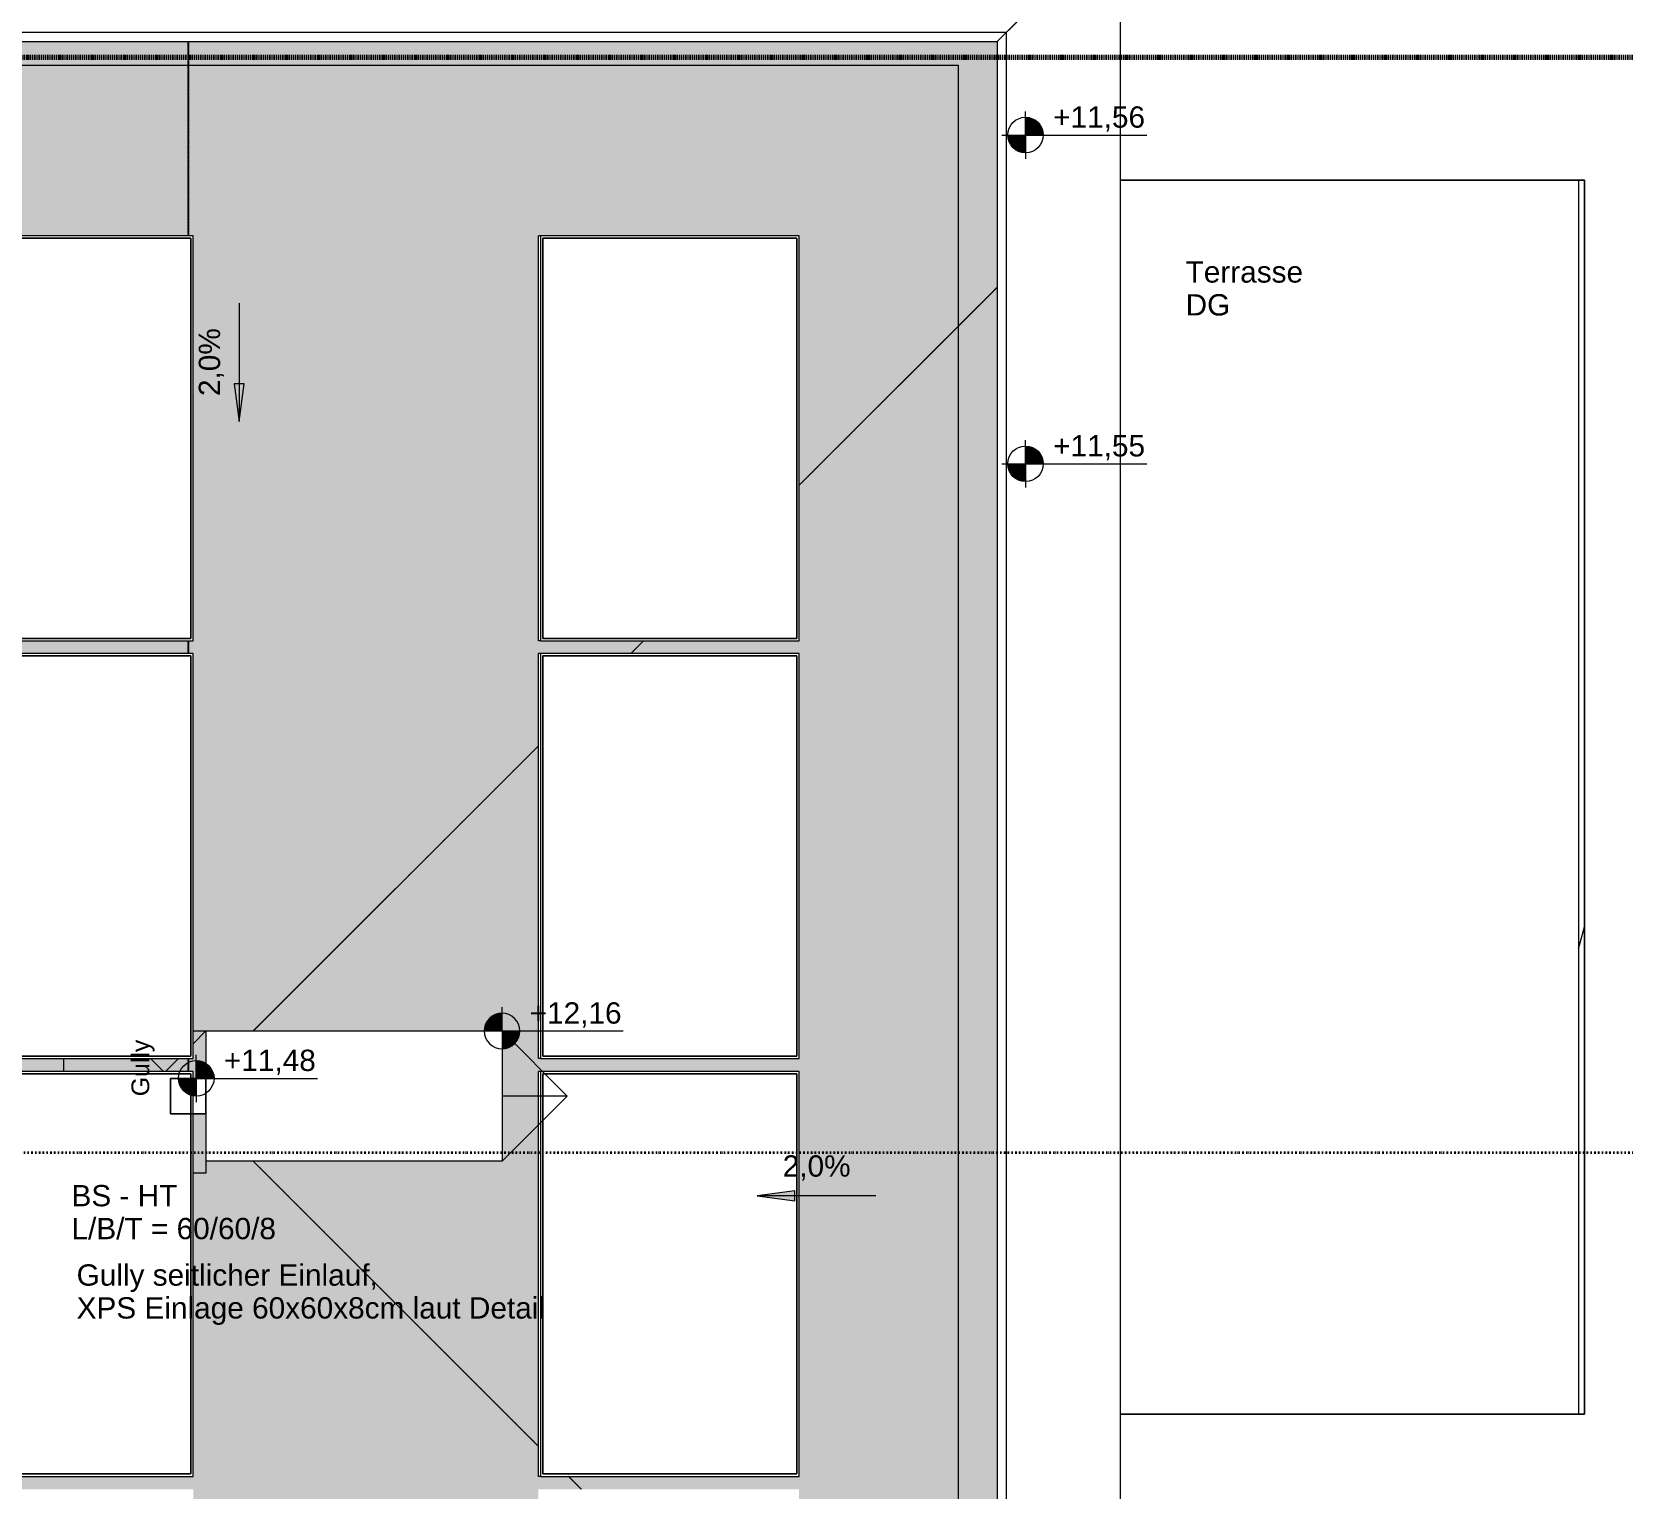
# Model space of a CAD drawing. Header units: millimetres. Extents: x -16605 to 28644, y -13270 to 28283.
# Drawn here: x 15017 to 21735, y 6717 to 12871 of the extents above; entities that cross this region are included whole.
import ezdxf

# ---------------------------------------------------------------- set-up
doc = ezdxf.new("R2010")
doc.units = ezdxf.units.MM
for name, pattern in [('Achse', [0.009, 0.005, -0.002, 0, -0.002]), ('Strich Punkt Mittel', [0.015875, 0.00635, -0.004763, 0, -0.004763]), ('Verdeckt', [0.003, 0.002, -0.001]), ('Verdeckt Unten', [0.005, 0.003, -0.002])]:
    doc.linetypes.add(name, pattern=pattern)
for name, color, linetype, lineweight in [('A-ROOF-PATT', 132, 'Continuous', 13), ('A_2D', 7, 'Continuous', 5), ('A_Beschriftung_', 7, 'Continuous', 9), ('A_Bodenschlitz', 7, 'Continuous', 5), ('A_Dach', 7, 'Continuous', 13), ('A_Decken', 8, 'Continuous', 13), ('A_Durchbruch_', 7, 'Continuous', 5), ('A_Raeume', 7, 'Continuous', 13), ('A_Raeume_', 7, 'Continuous', 5), ('A_Raster_', 1, 'Continuous', 9), ('A_Waende', 7, 'Continuous', 13), ('G-ANNO-DIMS_', 111, 'Continuous', 9), ('G-ANNO-SYMB_', 111, 'Continuous', 9), ('Text', 250, 'Continuous', 9)]:
    doc.layers.add(name, color=color, linetype=linetype, lineweight=lineweight)
doc.styles.add('Arial_1', font='arial.ttf', dxfattribs={"height": 0.09})
doc.styles.add('Arial_4', font='arial.ttf', dxfattribs={"height": 0.075})
pattern_1 = [(228.007, (0.18288, 0.31213), (-2.0318916186, -2.2854183216), [0.03417, -3.383]), (184.969, (0.16002, 0.28673), (3.0484561691, 0.2540019391), [0.05864, -5.805]), (132.516, (0.1016, 0.28166), (2.5403073697, -2.7937891523), [0.04134, -4.093]), (267.273, (0.00254, 0.21817), (0.253996185, 5.0786668393), [0.05339, -5.286]), (292.838, (0, 0.16484), (-1.2698527249, 3.0470029274), [0.05235, -5.183]), (357.274, (0.02032, 0.11659), (-5.07967014, 0.2539551053), [0.0534, -5.287]), (37.689, (0.07366, 0.11405), (-3.3023081407, -2.5397638277), [0.07061, -6.991]), (72.252, (0.12954, 0.15722), (1.778005175, 5.5869097272), [0.06666, -6.599]), (121.435, (0.14986, 0.22071), (-2.0322483687, 3.3017026713), [0.05357, -5.304]), (175.237, (0.12192, 0.26642), (2.793562267, -0.253928434), [0.06117, -2.997]), (222.392, (0.06096, 0.2715), (-3.04766884196, -2.7931589737), [0.0791, -7.831]), (138.82, (0.254, 0.21563), (-1.777671267, 1.5233964025), [0.027, -2.673]), (171.471, (0.23368, 0.2334), (3.3021888525, -0.5079247348), [0.05137, -5.085]), (224.994, (0.18288, 0.24102), (1.7e-06, -0.25395033), [0.03592, -0.32326]), (203.194, (0.1651, 0.2715), (1.269649148, 0.507732472), [0.01934, -1.915]), (291.805, (0.14732, 0.26388), (-0.25399169, 0.761853061), [0.02735, -1.34]), (30.959, (0.15748, 0.23848), (0.762001806, 0.507900117), [0.04443, -1.437]), (161.569, (0.19558, 0.26134), (0.50799946, -0.25394648), [0.03213, -0.77107]), (16.386, (0, 0.26388), (2.5402409495, 0.7618958376), [0.04501, -4.456]), (70.343, (0.04318, 0.27658), (-1.0158409634, -2.7930526678), [0.03775, -3.738]), (293.203, (0.19558, 0.31213), (-0.507931902, 1.269569378), [0.03868, -1.895]), (343.614, (0.21082, 0.27658), (-2.5402409495, 0.7618958376), [0.04501, -4.456]), (339.448, (0, 0.10643), (-1.269562447, 0.507723815), [0.0434, -2.127]), (294.779, (0.04064, 0.09119), (-1.270170545, 2.793875891), [0.03636, -3.6]), (66.797, (0.19812, 0.05818), (0.507931902, 1.269569378), [0.03868, -1.895]), (17.351, (0.21336, 0.09373), (-3.3023008244, -1.015905403), [0.04258, -4.215]), (69.44, (0.07366, 0.05818), (-0.507910437, -1.269488031), [0.0217, -2.148]), (101.312, (0.18288, 0.05818), (-0.25401686, 1.015909677), [0.01295, -1.282]), (165.966, (0.18034, 0.07088), (0.762001095, -0.25395347), [0.05236, -0.99489]), (186.008, (0.12954, 0.08357), (2.540368142, 0.2539986755), [0.04853, -4.804]), (303.695, (0.15748, 0.21563), (-0.25399657, 0.50789492), [0.03663, -0.87906]), (353.159, (0.1778, 0.18515), (4.3182463913, -0.5078916343), [0.06396, -6.332]), (60.941, (0.2413, 0.17754), (-1.015812906, -1.777341202), [0.02615, -2.589]), (90, (0.254, 0.2004), (-0.254, 0.25395), [0.01524, -0.23871]), (120.261, (0.12446, 0.09119), (1.015775651, -1.7772852853), [0.03528, -3.493]), (48.007, (0.10668, 0.12167), (2.0318916186, 2.2854183216), [0.06834, -3.349]), (0, (0.1524, 0.17246), (0.254, 0.25395), [0.06604, -0.18796]), (325.31, (0.21844, 0.17246), (-2.5398141737, 1.7775269018), [0.04016, -3.976]), (254.052, (0.25146, 0.1496), (-0.253856876, -1.015327533), [0.03698, -1.812]), (207.641, (0.2413, 0.11405), (-4.8256903689, -2.5392983613), [0.06021, -5.961]), (175.427, (0.18796, 0.08611), (-3.3022641056, 0.2539653403), [0.0637, -6.307])]

# ---------------------------------------------------------------- blocks, each defined once
blk = doc.blocks.new('Basiswand _ Attika_BLE_0340_0100 - ___-7444921-263_PP_DDS_BT1')
at = {"layer": 'A_Waende'}
for p, q in [((38.9627, 84.938), (39.4827, 85.458)), ((39.4827, 85.458), (39.4827, 73.698)), ((38.9627, 84.938), (38.9627, 78.4255))]:
    blk.add_line(p, q, dxfattribs=at)
blk = doc.blocks.new('Basiswand _ Attika_BLE_0340_0100 - ___-7444952-263_PP_DDS_BT1')
at = {"layer": 'A_Waende'}
for p in [(39.4827, 85.458), (11.3627, 84.938)]:
    blk.add_line(p, (38.9627, 84.938), dxfattribs=at)
blk = doc.blocks.new('Allg_Bodendurchbruch_Schatten - Bodendurchbruch_Schatten-V19-263_PP_DDS_BT1')
at = {"layer": 'A_2D', "lineweight": 13}
for p, q in [((-0.075, -0.075), (-0.075, 0.075)), ((-0.075, 0.075), (0.075, 0.075)), ((0.075, 0.075), (0.075, -0.075)), ((0.075, -0.075), (-0.075, -0.075))]:
    blk.add_line(p, q, dxfattribs=at)
at = {"layer": 'A_Durchbruch_'}
for p, q in [((0.075, 0.075), (-0.075, 0.075)), ((-0.075, 0.075), (-0.075, -0.075)), ((0.075, -0.075), (0.075, 0.075)), ((-0.075, -0.075), (0.075, -0.075))]:
    blk.add_line(p, q, dxfattribs=at)
blk = doc.blocks.new('Allg_Sollarkollektor - Allg_Sollarkollektor-8320967-263_PP_DDS_BT1')
at = {"layer": 'A_2D', "lineweight": 13}
for p, q in [((-0.855, 0.5548), (-0.855, -0.5367)), ((0.855, 0.5548), (-0.855, 0.5548)), ((-0.845, 0.5451), (-0.845, -0.527)), ((0.845, 0.5451), (-0.845, 0.5451)), ((-0.845, 0.5451), (0.845, 0.5451)), ((-0.845, -0.527), (-0.845, 0.5451)), ((0.845, -0.527), (0.845, 0.5451)), ((0.845, 0.5451), (0.845, -0.527)), ((0.855, -0.5367), (0.855, 0.5548)), ((-0.855, -0.5367), (0.855, -0.5367)), ((-0.855, -0.5367), (-0.855, -0.5457)), ((-0.845, -0.527), (0.845, -0.527)), ((0.845, -0.527), (-0.845, -0.527)), ((0.855, -0.5367), (0.855, -0.5457)), ((0.855, -0.5457), (-0.855, -0.5457))]:
    blk.add_line(p, q, dxfattribs=at)
blk = doc.blocks.new('Allg_Sollarkollektor - Allg_Sollarkollektor-V21-263_PP_DDS_BT1')
at = {"layer": 'A_2D', "lineweight": 13}
for p, q in [((-0.855, 0.5548), (-0.855, -0.5367)), ((-0.8256, 0.5548), (-0.855, 0.5548)), ((-0.845, 0.5451), (-0.845, -0.527)), ((-0.8256, 0.5451), (-0.845, 0.5451)), ((-0.845, 0.5451), (-0.8256, 0.5451)), ((-0.845, -0.527), (-0.845, 0.5451)), ((0.845, 0.5451), (-0.8132, 0.5451)), ((-0.8132, 0.5451), (0.845, 0.5451)), ((0.855, 0.5548), (-0.8118, 0.5548)), ((0.845, -0.527), (0.845, 0.5451)), ((0.845, 0.5451), (0.845, -0.527)), ((0.855, -0.5367), (0.855, 0.5548)), ((-0.855, -0.5367), (0.855, -0.5367)), ((-0.855, -0.5367), (-0.855, -0.5457)), ((-0.845, -0.527), (0.845, -0.527)), ((0.845, -0.527), (-0.845, -0.527)), ((0.855, -0.5367), (0.855, -0.5457)), ((0.855, -0.5457), (-0.855, -0.5457))]:
    blk.add_line(p, q, dxfattribs=at)
blk = doc.blocks.new('Allg_BS - HKLS-V36-263_PP_DDS_BT1')
at = {"layer": 'A_Bodenschlitz'}
for p, q in [((0.247, 0.1779), (0.3006, 0.2315)), ((0.247, 0.2315), (0.3006, 0.2315)), ((-0.2994, 0.0609), (-0.2994, 0.115)), ((0.13, 0.0609), (0.1841, 0.115)), ((0.3006, -0.3185), (0.3006, -0.3685)), ((0.3006, -0.3685), (0.247, -0.3685))]:
    blk.add_line(p, q, dxfattribs=at)
blk = doc.blocks.new('Höhenkoten - 018-55641-263_PP_DDS_BT1')
at = {"layer": 'G-ANNO-DIMS_'}
h = blk.add_hatch(color=256, dxfattribs=at)
edge = h.paths.add_edge_path()
edge.add_line((0, 0), (0, 0.0015))
edge.add_arc((0, 0), 0.0015, 0, 90, ccw=False)
edge.add_line((0.0015, 0), (0, 0))
h = blk.add_hatch(color=256, dxfattribs=at)
edge = h.paths.add_edge_path()
edge.add_line((0, 0), (0, -0.0015))
edge.add_arc((0, 0), 0.0015, 180, 270, ccw=False)
edge.add_line((-0.0015, 0), (0, 0))
for p, q in [((0, 0), (0, 0.002)), ((-0.002, 0), (0.01024, 0)), ((0, 0), (0, -0.002))]:
    blk.add_line(p, q, dxfattribs=at)
blk.add_circle((0, 0), 0.0015, dxfattribs=at)
blk = doc.blocks.new('645645654')
at = {"layer": 'A-ROOF-PATT', "lineweight": 5, "true_color": 0x636466}
h = blk.add_hatch(dxfattribs=at)
h.set_pattern_fill('FP_11', color=251, style=0, pattern_type=2)
h.set_pattern_definition([(228.018, (0.17106, 0.254), (-2.0314528123, -2.2858083747), [0.03417, -3.383]), (184.971, (0.1482, 0.2286), (3.0474510622, 0.2540216987), [0.05863, -5.804]), (132.505, (0.08979, 0.22352), (2.5397709538, -2.7942768048), [0.04134, -4.093]), (267.274, (-0.00925, 0.16002), (0.2539551053, 5.07967014), [0.0534, -5.287]), (292.83, (-0.01179, 0.10668), (-1.2698152688, 3.0481018627), [0.05236, -5.184]), (357.273, (0.00853, 0.05842), (-5.0786668393, 0.253996185), [0.05339, -5.286]), (37.7, (0.06186, 0.05588), (-3.301035372, -2.5397783393), [0.07061, -6.99]), (72.259, (0.11773, 0.09906), (1.7776368311, 5.5880763064), [0.06667, -6.6]), (121.425, (0.13804, 0.16256), (-2.0316720819, 3.3020573153), [0.05358, -5.304]), (175.235, (0.11011, 0.20828), (2.7935534013, -0.254025948), [0.06116, -2.997]), (222.403, (0.04916, 0.21336), (-3.0471325378, -2.7937440326), [0.0791, -7.831]), (138.808, (0.24216, 0.15748), (-1.7773521685, 1.5237686836), [0.027, -2.673]), (171.468, (0.22185, 0.17526), (3.3011733199, -0.5079492745), [0.05136, -5.084]), (225.006, (0.17106, 0.18288), (5.4e-06, -0.25399983), [0.03592, -0.32326]), (203.203, (0.15328, 0.21336), (1.269569378, 0.507931902), [0.01934, -1.915]), (291.797, (0.13551, 0.20574), (-0.253942868, 0.76200551), [0.02736, -1.34]), (30.969, (0.14566, 0.18034), (0.761847982, 0.508005658), [0.04443, -1.436]), (161.562, (0.18376, 0.2032), (0.50789886, -0.25399589), [0.03212, -0.77095]), (16.393, (-0.01179, 0.20574), (2.539188499, 0.7619239566), [0.045, -4.455]), (70.35, (0.03139, 0.21844), (-1.015826576, -2.7941218824), [0.03776, -3.738]), (293.194, (0.18376, 0.254), (-0.507732472, 1.269649148), [0.03869, -1.896]), (343.607, (0.19899, 0.21844), (-2.539188499, 0.7619239566), [0.045, -4.455]), (339.44, (-0.01179, 0.04826), (-1.269488031, 0.507910437), [0.0434, -2.126]), (294.771, (0.02885, 0.03302), (-1.269780434, 2.794053213), [0.03637, -3.6]), (66.806, (0.1863, 0), (0.507732472, 1.269649148), [0.03869, -1.896]), (17.357, (0.20153, 0.03556), (-3.3012399564, -1.015952889), [0.04257, -4.214]), (69.448, (0.06186, 0), (-0.507723815, -1.269562447), [0.0217, -2.148]), (101.308, (0.17106, 0), (-0.25393613, 1.015929369), [0.01295, -1.282]), (165.961, (0.16852, 0.0127), (0.761850388, -0.25399813), [0.05235, -0.99472]), (186.01, (0.11773, 0.0254), (2.5393647706, 0.2539826489), [0.04852, -4.803]), (303.685, (0.14566, 0.15748), (-0.253946744, 0.50799749), [0.03663, -0.87912]), (353.156, (0.16598, 0.127), (4.3172269179, -0.50799857), [0.06394, -6.33]), (60.95, (0.22947, 0.11938), (-1.016019282, -1.77837494), [0.02615, -2.589]), (90, (0.24216, 0.14224), (-0.25395, 0.254), [0.01524, -0.23876]), (120.251, (0.11265, 0.03302), (1.0159692298, -1.7783263712), [0.03528, -3.493]), (48.018, (0.09487, 0.0635), (2.0314528123, 2.2858083747), [0.06834, -3.349]), (0, (0.14058, 0.1143), (0.25395, 0.254), [0.06603, -0.18792]), (325.299, (0.20661, 0.1143), (-2.5394728662, 1.7780144784), [0.04016, -3.975]), (254.058, (0.23962, 0.09144), (-0.25403483, -1.016312904), [0.03698, -1.812]), (207.651, (0.22947, 0.05588), (-4.8252471042, -2.5401405645), [0.06021, -5.96]), (175.425, (0.17614, 0.02794), (-3.3012584247, 0.2540008469), [0.06369, -6.305])])
h.paths.add_polyline_path([(29.5027, 74.4405), (30.2404, 75.1782), (29.5027, 75.1782), (29.5027, 74.7458)])
h.paths.add_polyline_path([(30.5755, 75.5133), (30.6296, 75.5674), (30.6296, 76.2787), (31.3409, 76.2787), (32.222, 77.1598), (30.6296, 77.1598), (30.6296, 78.2604), (32.3396, 78.2604), (32.3396, 77.2774), (32.3937, 77.3316), (32.3937, 78.2604), (33.3225, 78.2604), (34.4685, 79.4063), (34.4685, 80.5899), (35.4433, 80.5899), (35.3891, 80.644), (34.4685, 80.644), (34.4685, 81.5647), (33.7191, 82.3141), (33.7191, 80.644), (32.6185, 80.644), (32.6185, 82.354), (33.6791, 82.354), (33.625, 82.4081), (32.6185, 82.4081), (32.6185, 83.4146), (31.0952, 84.938), (28.7602, 84.938), (29.5027, 84.1955), (29.5027, 84.1181), (29.7377, 84.1181), (29.7377, 82.4081), (29.5027, 82.4081), (29.5027, 78.4255), (30.1277, 78.4255), (30.1277, 77.8755), (29.5027, 77.8755), (29.5027, 76.2787), (30.5755, 76.2787), (30.5755, 75.7197)])
h.paths.add_polyline_path([(31.1928, 78.8799), (30.6279, 78.8799), (30.6279, 80.5899), (31.7284, 80.5899), (31.7284, 78.8799), (31.405, 78.8799)])
h.paths.add_polyline_path([(33.7094, 78.8799), (32.6185, 78.8799), (32.6185, 80.5899), (33.7191, 80.5899), (33.7191, 78.8799)])
h.paths.add_polyline_path([(31.5463, 80.644), (30.6279, 80.644), (30.6279, 82.354), (31.7284, 82.354), (31.7284, 80.644), (31.7188, 80.644)])
h.paths.add_polyline_path([(31.7188, 82.4081), (30.6279, 82.4081), (30.6279, 84.1181), (31.7284, 84.1181), (31.7284, 82.4081)])
h = blk.add_hatch(dxfattribs=at)
h.set_pattern_fill('FP_6', color=251, style=0, pattern_type=2)
h.set_pattern_definition(pattern_1)
h.paths.add_polyline_path([(35.4727, 80.5899), (35.5477, 80.5899), (35.5473, 80.644), (35.3891, 80.644), (35.4433, 80.5899)])
h.paths.add_polyline_path([(34.4685, 81.5647), (34.4685, 82.354), (35.5475, 82.354), (35.5473, 82.4081), (34.4685, 82.4081), (34.4685, 84.1181), (35.5474, 84.1181), (35.5473, 84.938), (31.0952, 84.938), (32.6185, 83.4146), (32.6185, 84.1181), (33.7191, 84.1181), (33.7191, 82.4081), (33.625, 82.4081), (33.6791, 82.354), (33.7191, 82.354), (33.7191, 82.3141), (34.3744, 81.6588)])
h = blk.add_hatch(dxfattribs=at)
h.set_pattern_fill('FP_6', color=251, style=0, pattern_type=2)
h.set_pattern_definition(pattern_1)
h.paths.add_polyline_path([(35.6039, 80.5605), (35.6227, 80.5605), (35.6227, 80.7605), (35.8227, 80.7605), (37.0265, 81.9644), (37.0265, 82.354), (37.4162, 82.354), (37.4703, 82.4081), (37.0265, 82.4081), (37.0265, 84.1181), (38.1271, 84.1181), (38.1271, 83.0649), (38.9627, 83.9005), (38.9627, 84.938), (35.5493, 84.938), (35.5497, 84.1181), (35.569, 84.1181), (35.569, 82.4081), (35.5495, 82.4081), (35.5497, 82.354), (35.569, 82.354), (35.569, 80.644), (35.5497, 80.644), (35.5497, 80.5899), (35.569, 80.5899), (35.569, 80.5605), (35.5816, 80.5605)])
h = blk.add_hatch(dxfattribs=at)
h.set_pattern_fill('FP_4', color=251, style=0, pattern_type=2)
h.set_pattern_definition([(228.018, (0.22306, 0.254), (-2.0314528123, -2.2858083747), [0.03417, -3.383]), (184.971, (0.2002, 0.2286), (3.0474510622, 0.2540216987), [0.05863, -5.804]), (132.505, (0.14179, 0.22352), (2.5397709538, -2.7942768048), [0.04134, -4.093]), (267.274, (0.04275, 0.16002), (0.2539551053, 5.07967014), [0.0534, -5.287]), (292.83, (0.04021, 0.10668), (-1.2698152688, 3.0481018627), [0.05236, -5.184]), (357.273, (0.06053, 0.05842), (-5.0786668393, 0.253996185), [0.05339, -5.286]), (37.7, (0.11386, 0.05588), (-3.301035372, -2.5397783393), [0.07061, -6.99]), (72.259, (0.16973, 0.09906), (1.7776368311, 5.5880763064), [0.06667, -6.6]), (121.425, (0.19004, 0.16256), (-2.0316720819, 3.3020573153), [0.05358, -5.304]), (175.235, (0.16211, 0.20828), (2.7935534013, -0.254025948), [0.06116, -2.997]), (222.403, (0.10116, 0.21336), (-3.0471325378, -2.7937440326), [0.0791, -7.831]), (138.808, (0.29416, 0.15748), (-1.7773521685, 1.5237686836), [0.027, -2.673]), (171.468, (0.27385, 0.17526), (3.3011733199, -0.5079492745), [0.05136, -5.084]), (225.006, (0.22306, 0.18288), (5.4e-06, -0.25399983), [0.03592, -0.32326]), (203.203, (0.20528, 0.21336), (1.269569378, 0.507931902), [0.01934, -1.915]), (291.797, (0.1875, 0.20574), (-0.253942868, 0.76200551), [0.02736, -1.34]), (30.969, (0.19766, 0.18034), (0.761847982, 0.508005658), [0.04443, -1.436]), (161.562, (0.23575, 0.2032), (0.50789886, -0.25399589), [0.03212, -0.77095]), (16.393, (0.04021, 0.20574), (2.539188499, 0.7619239566), [0.045, -4.455]), (70.35, (0.08338, 0.21844), (-1.015826576, -2.7941218824), [0.03776, -3.738]), (293.194, (0.23575, 0.254), (-0.507732472, 1.269649148), [0.03869, -1.896]), (343.607, (0.25099, 0.21844), (-2.539188499, 0.7619239566), [0.045, -4.455]), (339.44, (0.04021, 0.04826), (-1.269488031, 0.507910437), [0.0434, -2.126]), (294.771, (0.08084, 0.03302), (-1.269780434, 2.794053213), [0.03637, -3.6]), (66.806, (0.23829, 0), (0.507732472, 1.269649148), [0.03869, -1.896]), (17.357, (0.25353, 0.03556), (-3.3012399564, -1.015952889), [0.04257, -4.214]), (69.448, (0.11386, 0), (-0.507723815, -1.269562447), [0.0217, -2.148]), (101.308, (0.22306, 0), (-0.25393613, 1.015929369), [0.01295, -1.282]), (165.961, (0.22052, 0.0127), (0.761850388, -0.25399813), [0.05235, -0.99472]), (186.01, (0.16973, 0.0254), (2.5393647706, 0.2539826489), [0.04852, -4.803]), (303.685, (0.19766, 0.15748), (-0.253946744, 0.50799749), [0.03663, -0.87912]), (353.156, (0.21798, 0.127), (4.3172269179, -0.50799857), [0.06394, -6.33]), (60.95, (0.28146, 0.11938), (-1.016019282, -1.77837494), [0.02615, -2.589]), (90, (0.29416, 0.14224), (-0.25395, 0.254), [0.01524, -0.23876]), (120.251, (0.16465, 0.03302), (1.0159692298, -1.7783263712), [0.03528, -3.493]), (48.018, (0.14687, 0.0635), (2.0314528123, 2.2858083747), [0.06834, -3.349]), (0, (0.19258, 0.1143), (0.25395, 0.254), [0.06603, -0.18792]), (325.299, (0.25861, 0.1143), (-2.5394728662, 1.7780144784), [0.04016, -3.975]), (254.058, (0.29162, 0.09144), (-0.25403483, -1.016312904), [0.03698, -1.812]), (207.651, (0.28146, 0.05588), (-4.8252471042, -2.5401405645), [0.06021, -5.96]), (175.425, (0.22813, 0.02794), (-3.3012584247, 0.2540008469), [0.06369, -6.305])])
h.paths.add_polyline_path([(38.9627, 77.0705), (38.9627, 77.9755), (38.7577, 77.9755), (38.7577, 78.4255), (38.9627, 78.4255), (38.9627, 83.9005), (38.1271, 83.0649), (38.1271, 82.4081), (37.4703, 82.4081), (37.4162, 82.354), (38.1271, 82.354), (38.1271, 80.644), (37.0265, 80.644), (37.0265, 81.9644), (35.8227, 80.7605), (36.8727, 80.7605), (36.8727, 80.2105), (35.8227, 80.2105), (37.0265, 79.0066), (37.0265, 80.5899), (38.1271, 80.5899), (38.1271, 78.8799), (37.1533, 78.8799), (37.2074, 78.8258), (38.1271, 78.8258), (38.1271, 77.9061), (38.926, 77.1071)])
h = blk.add_hatch(dxfattribs=at)
h.set_pattern_fill('FP_5', color=251, style=0, pattern_type=2)
h.set_pattern_definition([(228.007, (0.18288, 0.26013), (-2.0318916186, -2.2854183216), [0.03417, -3.383]), (184.969, (0.16002, 0.23474), (3.0484561691, 0.2540019391), [0.05864, -5.805]), (132.516, (0.1016, 0.22966), (2.5403073697, -2.7937891523), [0.04134, -4.093]), (267.273, (0.00254, 0.16617), (0.253996185, 5.0786668393), [0.05339, -5.286]), (292.838, (0, 0.11284), (-1.2698527249, 3.0470029274), [0.05235, -5.183]), (357.274, (0.02032, 0.06459), (-5.07967014, 0.2539551053), [0.0534, -5.287]), (37.689, (0.07366, 0.06205), (-3.3023081407, -2.5397638277), [0.07061, -6.991]), (72.252, (0.12954, 0.10522), (1.778005175, 5.5869097272), [0.06666, -6.599]), (121.435, (0.14986, 0.16871), (-2.0322483687, 3.3017026713), [0.05357, -5.304]), (175.237, (0.12192, 0.21442), (2.793562267, -0.253928434), [0.06117, -2.997]), (222.392, (0.06096, 0.2195), (-3.04766884196, -2.7931589737), [0.0791, -7.831]), (138.82, (0.254, 0.16363), (-1.777671267, 1.5233964025), [0.027, -2.673]), (171.471, (0.23368, 0.18141), (3.3021888525, -0.5079247348), [0.05137, -5.085]), (224.994, (0.18288, 0.18903), (1.7e-06, -0.25395033), [0.03592, -0.32326]), (203.194, (0.1651, 0.2195), (1.269649148, 0.507732472), [0.01934, -1.915]), (291.805, (0.14732, 0.21188), (-0.25399169, 0.761853061), [0.02735, -1.34]), (30.959, (0.15748, 0.18649), (0.762001806, 0.507900117), [0.04443, -1.437]), (161.569, (0.19558, 0.20934), (0.50799946, -0.25394648), [0.03213, -0.77107]), (16.386, (0, 0.21188), (2.5402409495, 0.7618958376), [0.04501, -4.456]), (70.343, (0.04318, 0.22458), (-1.0158409634, -2.7930526678), [0.03775, -3.738]), (293.203, (0.19558, 0.26013), (-0.507931902, 1.269569378), [0.03868, -1.895]), (343.614, (0.21082, 0.22458), (-2.5402409495, 0.7618958376), [0.04501, -4.456]), (339.448, (0, 0.05443), (-1.269562447, 0.507723815), [0.0434, -2.127]), (294.779, (0.04064, 0.0392), (-1.270170545, 2.793875891), [0.03636, -3.6]), (66.797, (0.19812, 0.00618), (0.507931902, 1.269569378), [0.03868, -1.895]), (17.351, (0.21336, 0.04174), (-3.3023008244, -1.015905403), [0.04258, -4.215]), (69.44, (0.07366, 0.00618), (-0.507910437, -1.269488031), [0.0217, -2.148]), (101.312, (0.18288, 0.00618), (-0.25401686, 1.015909677), [0.01295, -1.282]), (165.966, (0.18034, 0.01888), (0.762001095, -0.25395347), [0.05236, -0.99489]), (186.008, (0.12954, 0.03158), (2.540368142, 0.2539986755), [0.04853, -4.804]), (303.695, (0.15748, 0.16363), (-0.25399657, 0.50789492), [0.03663, -0.87906]), (353.159, (0.1778, 0.13316), (4.3182463913, -0.5078916343), [0.06396, -6.332]), (60.941, (0.2413, 0.12554), (-1.015812906, -1.777341202), [0.02615, -2.589]), (90, (0.254, 0.1484), (-0.254, 0.25395), [0.01524, -0.23871]), (120.261, (0.12446, 0.0392), (1.015775651, -1.7772852853), [0.03528, -3.493]), (48.007, (0.10668, 0.06967), (2.0318916186, 2.2854183216), [0.06834, -3.349]), (0, (0.1524, 0.12046), (0.254, 0.25395), [0.06604, -0.18796]), (325.31, (0.21844, 0.12046), (-2.5398141737, 1.7775269018), [0.04016, -3.976]), (254.052, (0.25146, 0.0976), (-0.253856876, -1.015327533), [0.03698, -1.812]), (207.641, (0.2413, 0.06205), (-4.8256903689, -2.5392983613), [0.06021, -5.961]), (175.427, (0.18796, 0.03412), (-3.3022641056, 0.2539653403), [0.0637, -6.307])])
h.paths.add_polyline_path([(29.7252, 74.218), (38.9627, 74.218), (38.9627, 77.0705), (38.1271, 77.9061), (38.1271, 77.1158), (37.0265, 77.1158), (37.0265, 78.8258), (37.2074, 78.8258), (37.1533, 78.8799), (37.0265, 78.8799), (37.0265, 79.0066), (35.8227, 80.2105), (35.6227, 80.2105), (35.6227, 80.4105), (35.569, 80.4105), (35.569, 78.8799), (34.4685, 78.8799), (34.4685, 79.4063), (33.3225, 78.2604), (34.1037, 78.2604), (34.1037, 77.1598), (32.3937, 77.1598), (32.3937, 77.3316), (32.3396, 77.2774), (32.3396, 77.1598), (32.222, 77.1598), (31.3409, 76.2787), (32.3396, 76.2787), (32.3396, 75.1782), (30.6296, 75.1782), (30.6296, 75.5674), (30.5755, 75.5133), (30.5755, 75.1782), (30.2404, 75.1782), (29.5027, 74.4405), (29.522, 74.4212)])
h.paths.add_polyline_path([(34.0937, 75.1782), (32.3937, 75.1782), (32.3937, 76.2787), (34.1037, 76.2787), (34.1037, 75.1782)])
h.paths.add_polyline_path([(37.9095, 75.3517), (37.0265, 75.3517), (37.0265, 77.0617), (38.1271, 77.0617), (38.1271, 75.3517), (38.1174, 75.3517)])
h.paths.add_polyline_path([(35.5109, 75.3517), (34.4685, 75.3517), (34.4685, 77.0617), (35.569, 77.0617), (35.569, 75.3517), (35.5594, 75.3517)])
h.paths.add_polyline_path([(35.0814, 77.1158), (34.4685, 77.1158), (34.4685, 78.8258), (35.569, 78.8258), (35.569, 77.1158), (35.5594, 77.1158)])
at = {"layer": 'A_Decken', "true_color": 0x636466}
h = blk.add_hatch(dxfattribs=at)
h.set_pattern_fill('FP_18', color=251, style=0, pattern_type=2)
h.set_pattern_definition([(90, (-0.05882, -0.01986), (-0.17957, 0.17962), [0.04762, -0.31158]), (45.001, (-0.05882, -0.01986), (-0.1795729, 0.1796232), [0.04762, -0.20634]), (134.992, (-0.05882, -0.01986), (-0.1795736, -0.17958005), [0.04762, -0.20637])])
h.paths.add_polyline_path([(41.4427, 79.143), (41.4427, 81.2004), (41.4177, 81.1071), (41.4177, 79.143)])
at = {"layer": 'G-ANNO-DIMS_', "true_color": 0x636466}
for points in [[(35.7634, 83.3344), (35.7843, 83.4931), (35.7425, 83.4931)], [(37.9505, 80.0643), (38.1092, 80.0434), (38.1092, 80.0852)]]:
    blk.add_hatch(color=251, dxfattribs=at).paths.add_polyline_path(points)
at = {"layer": 'A_2D', "color": 251, "linetype": 'Verdeckt', "lineweight": 13, "true_color": 0x636466}
for p, q in [((11.461, 84.8389), (38.7985, 84.8389)), ((38.7985, 84.8389), (38.7985, 74.3502))]:
    blk.add_line(p, q, dxfattribs=at)
at = {"layer": 'A_2D', "color": 251, "lineweight": 13, "true_color": 0x636466}
for p, q in [((39.4827, 84.3537), (39.4827, 79.143)), ((41.4427, 84.3537), (39.4827, 84.3537)), ((41.4427, 79.143), (41.4427, 84.3537)), ((39.4827, 79.143), (41.4427, 79.143))]:
    blk.add_line(p, q, dxfattribs=at)
at = {"layer": 'A_2D', "color": 251, "true_color": 0x636466}
for p, q in [((36.8727, 80.7605), (37.1477, 80.4855)), ((37.1477, 80.4855), (36.8727, 80.2105)), ((37.1477, 80.4855), (36.8727, 80.4855))]:
    blk.add_line(p, q, dxfattribs=at)
at = {"layer": 'A_Dach', "color": 251, "linetype": 'Verdeckt Unten', "true_color": 0x636466}
for p, q in [((35.5473, 84.938), (35.5474, 84.1181)), ((35.5474, 84.1181), (35.5473, 84.938)), ((35.5494, 84.1181), (35.5493, 84.938)), ((35.5493, 84.938), (35.5494, 84.1181)), ((38.1271, 83.0649), (38.9627, 83.9005)), ((38.9627, 83.9005), (38.1271, 83.0649)), ((35.5475, 82.4081), (35.5475, 82.354)), ((35.5475, 82.354), (35.5475, 82.4081)), ((35.5495, 82.354), (35.5495, 82.4081)), ((35.5495, 82.4081), (35.5495, 82.354)), ((37.4162, 82.354), (37.4703, 82.4081)), ((37.4703, 82.4081), (37.4162, 82.354)), ((35.8227, 80.7605), (37.0265, 81.9644)), ((37.0265, 81.9644), (35.8227, 80.7605)), ((35.4433, 80.5899), (35.3891, 80.644)), ((35.3891, 80.644), (35.4433, 80.5899)), ((35.5477, 80.644), (35.5477, 80.5899)), ((35.5477, 80.5899), (35.5477, 80.644)), ((35.5497, 80.5899), (35.5497, 80.644)), ((35.5497, 80.644), (35.5497, 80.5899)), ((35.6227, 80.5605), (35.569, 80.5605)), ((35.6227, 80.4105), (35.569, 80.4105)), ((35.569, 80.4105), (35.6227, 80.4105)), ((37.0265, 79.0066), (35.8227, 80.2105)), ((35.8227, 80.2105), (37.0265, 79.0066)), ((37.2074, 78.8258), (37.1533, 78.8799)), ((37.1533, 78.8799), (37.2074, 78.8258))]:
    blk.add_line(p, q, dxfattribs=at)
at = {"layer": 'A_Decken', "color": 251, "true_color": 0x636466}
for p, q in [((35.5473, 84.938), (35.5474, 84.1181)), ((35.5494, 84.1181), (35.5493, 84.938)), ((39.4827, 84.3537), (41.4427, 84.3537)), ((41.4177, 84.3537), (41.4177, 79.143)), ((41.4427, 84.3537), (41.4427, 79.143)), ((38.9627, 83.9005), (38.1271, 83.0649)), ((35.5475, 82.4081), (35.5475, 82.354)), ((35.5495, 82.354), (35.5495, 82.4081)), ((37.4703, 82.4081), (37.4162, 82.354)), ((37.0265, 81.9644), (35.8227, 80.7605)), ((41.4177, 81.1071), (41.4427, 81.2004)), ((35.3891, 80.644), (35.4433, 80.5899)), ((35.5477, 80.644), (35.5477, 80.5899)), ((35.5497, 80.5899), (35.5497, 80.644)), ((35.6227, 80.5605), (35.569, 80.5605)), ((35.569, 80.4105), (35.6227, 80.4105)), ((35.8227, 80.2105), (37.0265, 79.0066)), ((41.4427, 79.143), (39.4827, 79.143)), ((37.1533, 78.8799), (37.2074, 78.8258))]:
    blk.add_line(p, q, dxfattribs=at)
at = {"layer": 'A_Raeume', "color": 251, "linetype": 'Verdeckt', "true_color": 0x636466}
for p, q in [((39.0027, 84.976), (11.3227, 84.976)), ((39.0027, 74.178), (39.0027, 84.976))]:
    blk.add_line(p, q, dxfattribs=at)
at = {"layer": 'A_Raeume_', "color": 251, "true_color": 0x636466, "flags": 128}
blk.add_lwpolyline([(39.0027, 84.976), (11.3227, 84.976), (11.3227, 74.178), (39.0027, 74.178)], close=True, dxfattribs=at)
at = {"layer": 'A_Raster_', "color": 251, "linetype": 'Strich Punkt Mittel', "lineweight": 35, "true_color": 0x636466}
blk.add_line((48.1518, 80.2455), (4.7026, 80.2455), dxfattribs=at)
at = {"layer": 'A_Waende', "color": 251, "true_color": 0x636466}
for p, q in [((35.6227, 80.7605), (36.8727, 80.7605)), ((35.6227, 80.7605), (35.6227, 80.5605)), ((36.8727, 80.7605), (36.8727, 80.2105)), ((35.6227, 80.4105), (35.6227, 80.2105)), ((36.8727, 80.2105), (35.6227, 80.2105))]:
    blk.add_line(p, q, dxfattribs=at)
at = {"layer": 'G-ANNO-DIMS_', "color": 251, "true_color": 0x636466}
for p, q in [((35.7634, 83.8344), (35.7634, 83.3344)), ((35.7843, 83.4931), (35.7425, 83.4931)), ((35.7425, 83.4931), (35.7634, 83.3344)), ((35.7634, 83.3344), (35.7843, 83.4931)), ((38.1092, 80.0852), (37.9505, 80.0643)), ((38.1092, 80.0434), (38.1092, 80.0852)), ((37.9505, 80.0643), (38.1092, 80.0434)), ((38.4505, 80.0643), (37.9505, 80.0643))]:
    blk.add_line(p, q, dxfattribs=at)
at = {"layer": 'G-ANNO-SYMB_', "color": 251, "linetype": 'Achse', "lineweight": 70, "true_color": 0x636466}
blk.add_line((5.0046, 84.8728), (47.8756, 84.8728), dxfattribs=at)
at = {"layer": 'A_2D', "color": 251, "lineweight": 13, "true_color": 0x636466, "rotation": 269.9999999999998}
for name, p in [('Allg_Sollarkollektor - Allg_Sollarkollektor-8320967-263_PP_DDS_BT1', (35.0142, 83.2631)), ('Allg_Sollarkollektor - Allg_Sollarkollektor-8320967-263_PP_DDS_BT1', (37.5723, 83.2631)), ('Allg_Sollarkollektor - Allg_Sollarkollektor-8320967-263_PP_DDS_BT1', (35.0142, 81.499)), ('Allg_Sollarkollektor - Allg_Sollarkollektor-8320967-263_PP_DDS_BT1', (37.5723, 81.499)), ('Allg_Sollarkollektor - Allg_Sollarkollektor-V21-263_PP_DDS_BT1', (35.0142, 79.7349)), ('Allg_Bodendurchbruch_Schatten - Bodendurchbruch_Schatten-V19-263_PP_DDS_BT1', (35.5477, 80.4855)), ('Allg_Sollarkollektor - Allg_Sollarkollektor-8320967-263_PP_DDS_BT1', (37.5723, 79.7349))]:
    blk.add_blockref(name, p, dxfattribs=at)
at = {"layer": 'A_2D', "color": 251, "lineweight": 13, "true_color": 0x636466}
blk.add_blockref('Allg_BS - HKLS-V36-263_PP_DDS_BT1', (35.3221, 80.529), dxfattribs=at)
at = {"layer": 'A_Waende', "color": 251, "true_color": 0x636466}
for name in ['Basiswand _ Attika_BLE_0340_0100 - ___-7444952-263_PP_DDS_BT1', 'Basiswand _ Attika_BLE_0340_0100 - ___-7444921-263_PP_DDS_BT1']:
    blk.add_blockref(name, (0, 0), dxfattribs=at)
at = {"layer": 'G-ANNO-DIMS_', "color": 251, "true_color": 0x636466, "xscale": 49.99999999999998, "yscale": 49.99999999999998, "zscale": 49.99999999999998}
for p in [(39.0827, 84.5436), (39.0827, 83.1553), (35.5819, 80.5605)]:
    blk.add_blockref('Höhenkoten - 018-55641-263_PP_DDS_BT1', p, dxfattribs=at)
at = {"layer": 'G-ANNO-DIMS_', "color": 251, "true_color": 0x636466, "extrusion": (0, 0, -1), "xscale": 49.99999999999998, "yscale": 49.99999999999998, "zscale": 49.99999999999998, "rotation": 180}
blk.add_blockref('Höhenkoten - 018-55641-263_PP_DDS_BT1', (-36.8727, 80.7605), dxfattribs=at)
at = {"layer": 'A_Beschriftung_', "color": 251, "true_color": 0x636466, "char_height": 0.09, "attachment_point": 1, "style": 'Arial_1'}
for s, insert, width in [('BS - HT', (35.0552, 80.1102), 0.529114), ('L/B/T = 60/60/8', (35.0552, 79.9713), 1.02616)]:
    blk.add_mtext(s, dxfattribs=dict(at, insert=insert, width=width))
at = {"layer": 'G-ANNO-DIMS_', "color": 251, "true_color": 0x636466, "char_height": 0.09, "attachment_point": 1, "line_spacing_factor": 0.941778, "style": 'Arial_1'}
for s, insert, width in [('+11,56', (39.1994, 84.6647), 0.463866), ('+11,55', (39.1994, 83.2764), 0.463866), ('+12,16', (36.9894, 80.8816), 0.463866), ('+11,48', (35.6986, 80.6816), 0.463866), ('2,0%', (38.0577, 80.2354), 0.342666)]:
    blk.add_mtext(s, dxfattribs=dict(at, insert=insert, width=width))
at = {"layer": 'G-ANNO-DIMS_', "color": 251, "true_color": 0x636466, "insert": (35.5924, 83.4416), "char_height": 0.09, "width": 0.342666, "attachment_point": 1, "rotation": 90, "line_spacing_factor": 0.941778, "style": 'Arial_1'}
blk.add_mtext('2,0%', dxfattribs=at)
at = {"layer": 'Text', "color": 251, "true_color": 0x636466, "char_height": 0.09, "attachment_point": 1, "style": 'Arial_1'}
for s, insert, width in [('Terrasse', (39.7586, 84.0106), 0.573207), ('DG', (39.7586, 83.8717), 0.224472), ('Gully seitlicher Einlauf,', (35.0767, 79.7751), 1.455063), ('XPS Einlage 60x60x8cm laut Detail', (35.0767, 79.6362), 2.300843)]:
    blk.add_mtext(s, dxfattribs=dict(at, insert=insert, width=width))
at = {"layer": 'Text', "color": 251, "true_color": 0x636466, "insert": (35.3083, 80.4849), "char_height": 0.075, "width": 0.288607, "attachment_point": 1, "rotation": 90, "style": 'Arial_4'}
blk.add_mtext('Gully', dxfattribs=at)

msp = doc.modelspace()

# ---------------------------------------------------------------- block references
at = {"xscale": 1000, "yscale": 1000, "zscale": 1000}
msp.add_blockref('645645654', (-19870.4, -72108.6), dxfattribs=at)

doc.saveas('drawing.dxf')
